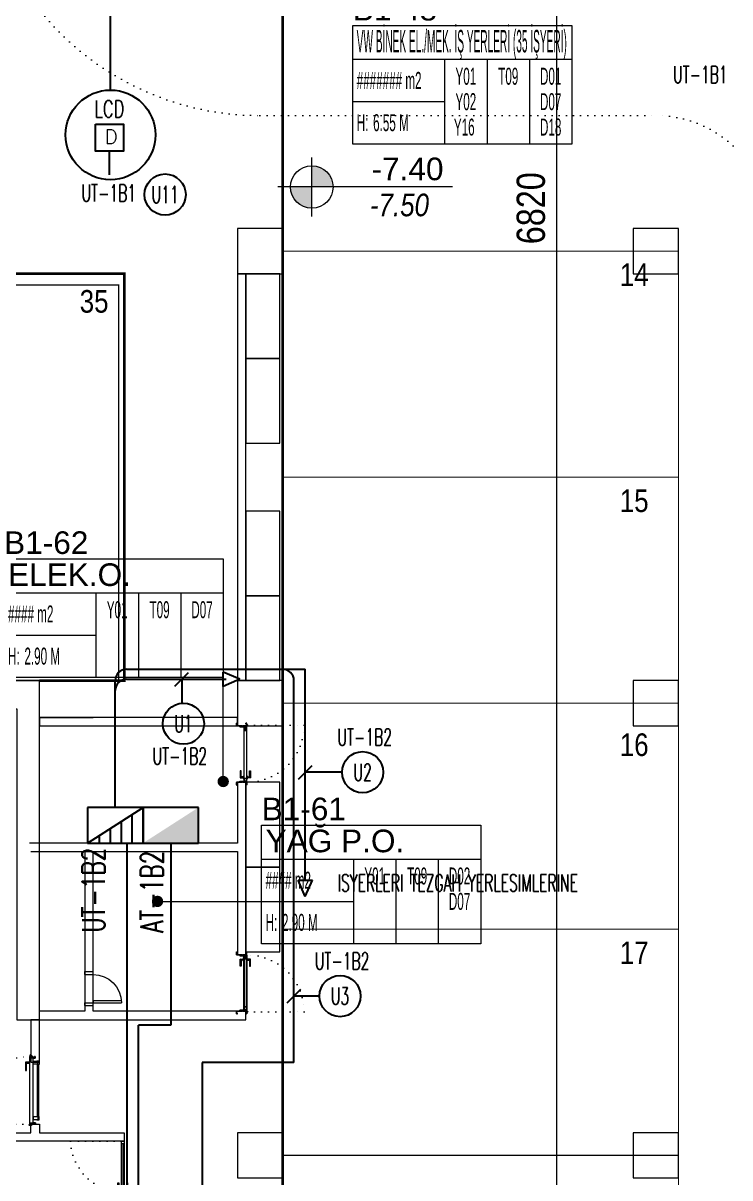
# Model space of a CAD drawing. Header units: metres. Extents: x -13194 to 152406, y -14653 to 29421.
# Drawn here: x 57181 to 58431, y 2400 to 4444 of the extents above; entities that cross this region are included whole.
import ezdxf
from ezdxf.enums import TextEntityAlignment as Align

# ---------------------------------------------------------------- set-up
doc = ezdxf.new("R2010")
doc.units = ezdxf.units.M
doc.header["$LTSCALE"] = 100
doc.header["$MEASUREMENT"] = 0
doc.linetypes.add('DOT2', pattern=[0.125, 0, -0.125])
doc.linetypes.add('HIDDEN', pattern=[0.375, 0.25, -0.125])
doc.layers.get('0').update_dxf_attribs({"color": 9, "lineweight": 9})
for name, color, linetype, lineweight in [('00', 9, 'Continuous', 9), ('01', 9, 'Continuous', 9), ('05', 9, 'Continuous', 9), ('05S', 9, 'Continuous', 9), ('06B', 9, 'Continuous', 9), ('06D', 9, 'Continuous', 9), ('10', 9, 'Continuous', 9), ('14', 9, 'Continuous', 9), ('15', 9, 'Continuous', 9), ('20', 9, 'DOT2', 9), ('21', 9, 'Continuous', 9), ('21_mahal200', 9, 'Continuous', 9), ('25', 9, 'Continuous', 9), ('E-AYDINLATMA VE PRİZ PANOSU', 7, 'Continuous', 30), ('E-DATA LCD EKRAN', 7, 'Continuous', 30), ('E-DATA PRİZİ (RJ45)', 7, 'Continuous', 30), ('E-KABLO', 7, 'Continuous', 30), ('E-LINYE', 7, 'Continuous', 30), ('E-UPS PANOSU', 7, 'Continuous', 30), ('E-YAZI', 7, 'Continuous', 30)]:
    doc.layers.add(name, color=color, linetype=linetype, lineweight=lineweight)
doc.styles.add('Arial', font='arial.ttf', dxfattribs={"height": 2.5})
doc.styles.add('E-YAZI', font='txttw.shx')
doc.styles.add('MuuM_TEXT-ITALIC', font='ARIALNI.TTF')
doc.styles.add('MuuM_TEXT-STANDART', font='ARIALN.TTF')
doc.dimstyles.new('MuuM_DIM200', dxfattribs={"dimscale": 20, "dimtxt": 2, "dimasz": 1, "dimexe": 1, "dimexo": 1, "dimgap": 1, "dimtad": 1, "dimdec": 1, "dimrnd": 0.5, "dimdsep": 46, "dimtxsty": 'MuuM_TEXT-STANDART', "dimblk": 'ARCHTICK', "dimcen": 0, "dimdle": 0.15, "dimclrd": 256, "dimclre": 256, "dimclrt": 256, "dimadec": 0, "dimazin": 0, "dimtfac": 5, "dimtdec": 1, "dimtix": 1, "dimtmove": 2, "dimatfit": 3, "dimldrblk": 'DOT', "dimfxl": 3, "dimfxlon": 1, "dimtolj": 1, "dimlwd": -1, "dimlwe": -1, "dimarcsym": 0})

# ---------------------------------------------------------------- blocks, each defined once
blk = doc.blocks.new('100_AYDINLATMA VE PRİZ PANOSU')
at = {"layer": 'E-AYDINLATMA VE PRİZ PANOSU', "color": 4}
for p, q in [((-3.07, 3.95), (3.07, 3.95)), ((-3.07, 0), (-3.07, 3.95)), ((3.07, 3.95), (3.07, 0)), ((3.07, 0), (-3.07, 0))]:
    blk.add_line(p, q, dxfattribs=at)
blk.add_solid([(3.07, 0), (-3.07, 0), (-3.07, 3.95)], dxfattribs=at)
blk = doc.blocks.new('100_UPS PANOSU')
at = {"layer": 'E-UPS PANOSU', "color": 4}
for p, q in [((-3.07, 3.95), (3.07, 3.95)), ((-3.07, 0), (-3.07, 3.95)), ((3.07, 0), (-3.07, 3.95)), ((3.07, 3.95), (3.07, 0)), ((-1.87, 0), (-1.87, 3.18)), ((-0.67, 0), (-0.67, 2.41)), ((0.53, 0), (0.53, 1.63)), ((3.07, 0), (-3.07, 0)), ((1.73, 0), (1.73, 0.86))]:
    blk.add_line(p, q, dxfattribs=at)
blk = doc.blocks.new('E-DATA LCD EKRAN')
at = {"layer": 'E-DATA PRİZİ (RJ45)', "color": 1}
blk.add_line((0, 0), (0, 42), dxfattribs=at)
blk.add_lwpolyline([(-24.6, 89.6), (24.6, 89.6), (24.6, 42), (-24.6, 42)], close=True, dxfattribs=at)
blk.add_circle((1.6, 70.7), 79.4, dxfattribs=at)
at = {"layer": 'E-DATA PRİZİ (RJ45)', "color": 1, "style": 'E-YAZI'}
blk.add_text('D', height=25.6, dxfattribs=at).set_placement((-8.8, 54.6))
at = {"layer": 'E-YAZI', "color": 1, "style": 'E-YAZI', "width": 0.7}
blk.add_text('LCD', height=30, dxfattribs=at).set_placement((-27, 101.6))
blk = doc.blocks.new('p-kolon_80x80')
blk.add_lwpolyline([(-40, -40), (40, -40), (40, 40), (-40, 40)], close=True)
blk = doc.blocks.new('1.bod.mimari.elk')
at = {"layer": '01'}
blk.add_lwpolyline([(860, -5350), (860, -5350), (860, -5950), (900, -5950), (900, -5950), (900, -5950), (900, -5400), (1170, -5400), (1170, -5950), (1170, -5950), (1170, -5950), (1210, -5950), (1210, -5350), (860, -5350), (860, -5350), (860, -5350), (860, -5400)], close=True, dxfattribs=at)
for p in [(1600, -4590), (2300, -4590), (1600, -5390), (2300, -5390), (1600, -6190), (2300, -6190)]:
    blk.add_blockref('p-kolon_80x80', p, dxfattribs=at)
blk = doc.blocks.new('p-işyeri')
at = {"color": 0, "const_width": 2}
blk.add_lwpolyline([(200, 0), (200, 700), (-200, 700), (-200, 0)], close=True, dxfattribs=at)
blk = doc.blocks.new('*U19')
at = {"ltscale": 15}
for p, q in [((-25, 1), (-26, 0)), ((-25, -1), (-26, 0)), ((-23, 1), (-25, 1)), ((-23, 1), (-23, -2)), ((-21, -3), (-18, 3)), ((-21, -3), (-18, 3)), ((-20, -3), (-17, 3)), ((-20, -3), (-16, 3)), ((-18, -3), (-15, 3)), ((-18, -3), (-15, 3)), ((-18, 1), (-18, 2)), ((-17, -3), (-14, 3)), ((-17, -3), (-13, 3)), ((-17, 1), (-17, 2)), ((-15, -3), (-12, 3)), ((-15, -3), (-12, 3)), ((-15, 1), (-15, 2)), ((-14, -3), (-11, 3)), ((-14, -3), (-10, 3)), ((-14, 1), (-14, 2)), ((-12, -3), (-9, 3)), ((-12, -3), (-9, 3)), ((-12, 1), (-12, 2)), ((-11, -3), (-8, 3)), ((-11, -3), (-7, 3)), ((-11, 1), (-11, 2)), ((-9, -3), (-6, 3)), ((-9, -3), (-6, 3)), ((-9, 1), (-9, 2)), ((-8, -3), (-4, 3)), ((-8, -3), (-5, 3)), ((-8, 1), (-8, 2)), ((-6, -3), (-3, 3)), ((-6, -3), (-3, 3)), ((-6, 1), (-6, 2)), ((-5, -3), (-1, 3)), ((-5, -3), (-2, 3)), ((-5, 1), (-5, 2)), ((-3, 1), (-3, 2)), ((0, 4), (-2, 1)), ((-2, 1), (-2, 2)), ((0, 0), (-1, 0)), ((-25, -1), (-23, -2)), ((-9, -2), (-23, -2)), ((-21, -3), (-21, -2)), ((-20, -3), (-19, -2)), ((-20, -2), (-19, -2)), ((-19, -2), (-18, -2)), ((-18, -3), (-18, -2)), ((-17, -3), (-16, -2)), ((-17, -2), (-16, -2)), ((-16, -2), (-15, -2)), ((-15, -3), (-15, -2)), ((-14, -3), (-13, -2)), ((-14, -2), (-13, -2)), ((-13, -2), (-12, -2)), ((-12, -3), (-12, -2)), ((-11, -3), (-10, -2)), ((-11, -2), (-10, -2)), ((-10, -2), (-9, -2)), ((-9, -3), (-9, -2)), ((-8, -2), (-7, -2)), ((-8, -3), (-7, -2)), ((-7, -2), (-6, -2)), ((-6, -3), (-6, -2)), ((-5, -2), (-4, -2)), ((-5, -3), (-4, -2)), ((-4, -2), (-2, -2)), ((0, -4), (-2, -2)), ((0, 0), (-1, 0))]:
    blk.add_line(p, q, dxfattribs=at)
for p, q in [((-7, 1), (-23, 1)), ((-17, 1), (-19, 1)), ((-16, 1), (-17, 1)), ((-14, 1), (-16, 1)), ((-13, 1), (-14, 1)), ((-11, 1), (-13, 1)), ((-10, 1), (-11, 1)), ((-8, 1), (-10, 1)), ((-7, 1), (-8, 1)), ((-5, 1), (-7, 1)), ((-4, 1), (-5, 1)), ((-2, 1), (-4, 1)), ((-2, 1), (-2, 1)), ((0, 0), (0, 4)), ((-2, -2), (-2, -2)), ((0, 0), (0, -4))]:
    blk.add_line(p, q)
for centre, radius, start, end in [((-26, 4), 3.92, 274.361, 322.1025), ((-26, -4), 3.92, 37.8975, 85.639), ((-18, 3), 0.0971, 330.3204, 150.3204), ((-17, 3), 0.0971, 330.3204, 150.3204), ((-15, 3), 0.0971, 330.3204, 150.3204), ((-14, 3), 0.0971, 330.3204, 150.3204), ((-12, 3), 0.0971, 330.3204, 150.3204), ((-11, 3), 0.0971, 330.3204, 150.3204), ((-9, 3), 0.0971, 330.3204, 150.3204), ((-8, 3), 0.0971, 330.3204, 150.3204), ((-6, 3), 0.0971, 330.3204, 150.3204), ((-5, 3), 0.0971, 330.3204, 150.3204), ((-3, 3), 0.0971, 330.3204, 150.3204), ((-2, 3), 0.0971, 330.3204, 150.3204), ((-1, 0), 0.486, 90, 270), ((0, 4), 0.25, 0, 150.0864), ((-21, -3), 0.0971, 150.3204, 330.3204), ((-20, -3), 0.0971, 150.3204, 330.3204), ((-18, -3), 0.0971, 150.3204, 330.3204), ((-17, -3), 0.0971, 150.3204, 330.3204), ((-15, -3), 0.0971, 150.3204, 330.3204), ((-14, -3), 0.0971, 150.3204, 330.3204), ((-12, -3), 0.0971, 150.3204, 330.3204), ((-11, -3), 0.0971, 150.3204, 330.3204), ((-9, -3), 0.0971, 150.3204, 330.3204), ((-8, -3), 0.0971, 150.3204, 330.3204), ((-6, -3), 0.0971, 150.3204, 330.3204), ((-5, -3), 0.0971, 150.3204, 330.3204), ((0, -4), 0.25, 209.9136, 0)]:
    blk.add_arc(centre, radius, start, end, dxfattribs=at)
blk = doc.blocks.new('conta')
at = {"ltscale": 10}
for p, q in [((-2649.9, 5345.5), (-2649.8, 5345.6)), ((-2649.9, 5344.5), (-2649.8, 5344.3)), ((-2649.8, 5344.3), (-2649.7, 5344.3)), ((-2649.7, 5345.4), (-2649.3, 5345.4)), ((-2649.2, 5345.4), (-2649.1, 5345.5)), ((-2649, 5344), (-2648.8, 5343.8)), ((-2648.9, 5344.1), (-2648.7, 5343.9)), ((-2648.8, 5345.1), (-2648.6, 5345.3)), ((-2648.8, 5344.9), (-2648.6, 5345.2)), ((-2648.7, 5343.8), (-2648.7, 5343.8)), ((-2648.6, 5345.3), (-2648.6, 5345.3))]:
    blk.add_line(p, q, dxfattribs=at)
for centre, radius, start, end in [((-2649.8, 5345.5), 0.05, 140.6345, 188.9372), ((-2653, 5345), 3.19, 350.4674, 8.9372), ((-2649.9, 5344.5), 0.02, 170.4674, 213.7451), ((-2649.7, 5345.6), 0.0696, 22.2428, 159.258), ((-2650.9, 5345), 1.24, 340.3382, 16.7772), ((-2649.7, 5344.6), 0.03, 160.3382, 273.2666), ((-2649.7, 5345.4), 0.03, 90, 196.7772), ((-2649.6, 5341.5), 3.01, 80.4362, 93.2666), ((-2649.3, 5345.5), 0.05, 270, 303.0062), ((-2649.2, 5344.1), 0.231, 353.9571, 81.9004), ((-2649.1, 5345.5), 0.03, 4.7972, 123.0062), ((-2649.1, 5344.5), 0.03, 260.4362, 338.7066), ((-2651.2, 5344.8), 2.33, 7.5897, 18.7951), ((-2649, 5345.6), 0.05, 18.7951, 42.1429), ((-2650.2, 5345), 1.27, 338.7066, 23.0418), ((-2648.9, 5344.1), 0.1, 173.9571, 217.2653), ((-2648.8, 5345.1), 0.05, 187.5897, 322.7347), ((-2658.2, 5345.2), 9.36, 353.6857, 357.8537), ((-2648.8, 5344.2), 0.1, 173.6857, 217.2653), ((-2648.8, 5344.8), 0.05, 142.7347, 180.2669), ((-2648.7, 5343.8), 0.05, 217.2653, 307.2653), ((-2648.7, 5343.8), 0.05, 307.2653, 37.2653), ((-2648.6, 5345.3), 0.05, 52.7347, 142.7347), ((-2648.6, 5345.3), 0.05, 322.7347, 52.7347)]:
    blk.add_arc(centre, radius, start, end, dxfattribs=at)
for points, knots in [([(-2649, 5345.6), (-2649, 5345.6), (-2649.1, 5345.7), (-2649.2, 5345.4), (-2649.3, 5345.7), (-2649.4, 5345.5), (-2649.5, 5345.7), (-2649.6, 5345.5), (-2649.7, 5345.6), (-2649.7, 5345.6)], [0.0086373, 0.0086373, 0.0086373, 0.0086373, 0.1097304, 0.3133405, 0.4430081, 0.5658764, 0.7165186, 0.8527974, 0.9648495, 0.9648495, 0.9648495, 0.9648495]), ([(-2649.7, 5344.3), (-2649.7, 5344.3), (-2649.7, 5344.5), (-2649.6, 5344.3), (-2649.3, 5344.4), (-2649.2, 5344.4), (-2649.2, 5344.4)], [0, 0, 0, 0, 0.1008757, 0.3841126, 0.5436166, 0.6906785, 0.6906785, 0.6906785, 0.6906785])]:
    blk.add_open_spline(points, degree=3, knots=knots, dxfattribs=at)
blk = doc.blocks.new('p-yn_sackasa')
at = {"layer": '10', "linetype": 'Continuous'}
for p, q in [((-2.2, 0), (-2.2, -0.2)), ((0, 6.9), (0, 6.2)), ((0, 6.2), (0, 6.9)), ((0.1, 6.9), (0.1, 6.2)), ((0.2, 6.9), (0.2, 6.2)), ((2.7, 7.2), (0.3, 7.2)), ((2.7, 7.2), (0.3, 7.2)), ((2.7, 7), (0.3, 7)), ((0.3, 7), (2.7, 7)), ((0.3, 6.1), (0.8, 6.1)), ((0.7, 6), (0.3, 6)), ((0.3, 5.9), (0.7, 5.9)), ((0.8, 5.9), (0.3, 5.9)), ((0.7, 5.9), (0.7, 6)), ((0.7, -0.7), (0.7, 2.3)), ((0.7, -0.7), (0.7, 2.3)), ((0.8, 5.9), (0.8, 6.1)), ((0.8, -0.7), (0.8, 2.3)), ((0.8, -0.7), (0.8, 2.3)), ((0.9, 2.3), (1, 2.3)), ((0.9, 2.3), (0.9, 2.3)), ((1, 2.5), (1, 2.4)), ((1, 2.5), (1, 2.5)), ((1.1, 2.5), (1.1, 3.7)), ((1.1, 2.5), (1.1, 3.7)), ((1.3, 3.7), (1.3, 2.5)), ((1.3, 2.5), (1.3, 3.7)), ((2.5, 4), (1.4, 4)), ((1.4, 4), (2.5, 4)), ((1.4, 3.8), (2.5, 3.8)), ((2.5, 3.8), (1.4, 3.8)), ((2.5, 3.4), (2.6, 3.7)), ((2.6, 3.7), (2.5, 3.4)), ((2.7, 3.6), (2.6, 3.3)), ((2.7, 3.6), (2.6, 3.3)), ((2.8, 3.3), (2.8, 6.9)), ((2.8, 3.3), (2.8, 6.9)), ((2.9, 3.3), (2.9, 6.9)), ((2.9, 3.3), (2.9, 6.9)), ((-2.9, -1.7), (-2.9, -0.3)), ((-2.9, -0.3), (-2.9, -1.7)), ((-2.8, -0.3), (-2.8, -1.7)), ((-2.8, -0.3), (-2.8, -1.7)), ((-2.2, 0), (-2.7, 0)), ((-2.2, 0), (-2.7, 0)), ((-2.2, -0.1), (-2.7, -0.1)), ((-2.2, -0.2), (-2.7, -0.2)), ((1, -1.8), (-2.7, -1.8)), ((1, -1.9), (-2.7, -1.9)), ((-2.7, -2), (1, -2)), ((1, -2), (-2.7, -2)), ((-2.2, -0.1), (-2.2, 0)), ((0.9, -0.8), (1, -0.8)), ((0.9, -0.8), (0.9, -0.8)), ((1, -0.9), (1, -0.9)), ((1, -0.9), (1, -0.9)), ((1.1, -1), (1.1, -1.7)), ((1.1, -1), (1.1, -1.7)), ((1.3, -1), (1.3, -1.7)), ((1.3, -1), (1.3, -1.7))]:
    blk.add_line(p, q, dxfattribs=at)
for points in [[(0.1, 2.1), (0.7, 2.1), (0.7, -0.5), (0.1, -0.5)], [(0.1, 2.1), (0.4, 2.1), (0.4, -0.5), (0.1, -0.5)]]:
    blk.add_lwpolyline(points, close=True, dxfattribs=at)
for centre, radius, start, end in [((0.3, 6.9), 0.249, 90, 180), ((0.3, 6.9), 0.261, 90, 180), ((0.3, 6.2), 0.249, 181.345, 271.3502), ((0.3, 6.2), 0.261, 180, 270), ((0.3, 6.9), 0.122, 90, 180), ((0.3, 6.2), 0.122, 180, 270), ((0.3, 6.9), 0.11, 90, 180), ((0.3, 6.2), 0.11, 180, 270), ((0.9, 2.3), 0.206, 63.2169, 180), ((0.9, 2.3), 0.219, 63.2153, 180), ((0.9, 2.3), 0.0801, 63.215, 180), ((0.9, 2.3), 0.0674, 63.2144, 180), ((1, 2.5), 0.219, 243.2148, 0), ((1, 2.5), 0.0801, 243.2203, 0), ((1, 2.5), 0.206, 243.2197, 0), ((1, 2.5), 0.0674, 243.2129, 0), ((1.4, 3.7), 0.24, 90, 180), ((1.4, 3.7), 0.253, 90, 180), ((1.4, 3.7), 0.114, 90, 180), ((1.4, 3.7), 0.101, 90, 180), ((2.5, 3.7), 0.249, 342.8613, 90), ((2.5, 3.7), 0.261, 342.8602, 90), ((2.5, 3.7), 0.122, 342.8607, 90), ((2.5, 3.7), 0.11, 342.8621, 90), ((2.7, 3.3), 0.232, 162.8601, 0), ((2.7, 3.3), 0.219, 162.8613, 0), ((2.7, 3.3), 0.0927, 162.8605, 0), ((2.7, 3.3), 0.0801, 162.8624, 0), ((2.7, 6.9), 0.249, 0, 90), ((2.7, 6.9), 0.261, 0, 90), ((2.7, 6.9), 0.122, 0, 90), ((2.7, 6.9), 0.11, 0, 90), ((-2.7, -0.3), 0.24, 90, 180), ((-2.7, -0.3), 0.253, 90, 180), ((-2.7, -1.7), 0.24, 180, 270), ((-2.7, -1.7), 0.253, 180, 270), ((-2.7, -0.3), 0.114, 90, 180), ((-2.7, -0.3), 0.101, 90, 180), ((-2.7, -1.7), 0.114, 180, 270), ((-2.7, -1.7), 0.101, 180, 270), ((0.9, -0.7), 0.206, 180, 296.7851), ((0.9, -0.7), 0.219, 180, 296.785), ((0.9, -0.7), 0.0674, 180, 180.5245), ((0.9, -0.7), 0.0801, 180, 296.785), ((0.9, -0.7), 0.0674, 180, 296.7871), ((1, -1), 0.219, 0, 116.7854), ((1, -1), 0.206, 0, 116.7836), ((1, -1), 0.0801, 0, 116.7811), ((1, -1), 0.0674, 0, 116.7871), ((1, -1.7), 0.114, 270, 0), ((1, -1.7), 0.24, 270, 0), ((1, -1.7), 0.101, 270, 0), ((1, -1.7), 0.253, 270, 0)]:
    blk.add_arc(centre, radius, start, end, dxfattribs=at)
at = {"layer": '10', "xscale": 0.0842696629213483, "yscale": 0.0842696629213483, "zscale": 0.0842696629213483}
blk.add_blockref('*U19', (1, 1.3), dxfattribs=at)
at = {"layer": '14', "xscale": -0.7887640449438696, "yscale": 0.7887640449438696, "zscale": 0.7887640449438204, "rotation": 90}
blk.add_blockref('conta', (4217.8, -2086.4), dxfattribs=at)
blk = doc.blocks.new('*U404')
at = {"layer": '06D'}
for points in [[(8.5, 9.6), (7.9, 9.6), (7.9, 13.6, -0.414214), (8.2, 13.9), (13.7, 13.9, -0.414214), (14.1, 13.6), (14.1, 9.6), (13.5, 9.6)], [(111.5, 9.6), (112.1, 9.6), (112.1, 13.6, 0.414214), (111.7, 13.9), (106.2, 13.9, 0.414214), (105.9, 13.6), (105.9, 9.6), (106.5, 9.6)]]:
    blk.add_lwpolyline(points, format="xyb", dxfattribs=at)
for points in [[(8.5, 12.1), (13.5, 12.1), (13.5, 3.4), (8.5, 3.4)], [(14.1, 13.3), (105.9, 13.3), (105.9, 10.2), (14.1, 10.2)], [(111.5, 10.9), (106.5, 10.9), (106.5, 3.4), (111.5, 3.4)]]:
    blk.add_lwpolyline(points, close=True, dxfattribs=at)
for points in [[(110.1, -3.8), (110.1, -10.1), (95.1, -10.1), (95.1, -8.2), (107.9, -8.2), (107.9, -8.2), (107.9, -3.8), (110.1, -3.8)], [(111.2, -2.6), (111.2, -3.8), (106.8, -3.8), (106.8, -2.6), (111.2, -2.6)]]:
    blk.add_lwpolyline(points, dxfattribs=at)
at = {"layer": '10', "ltscale": 10}
for p, q in [((2, 1.5), (1, 1.5)), ((2, 1.3), (1, 1.3)), ((1, 0.9), (2, 0.3)), ((2, 0.3), (2, 1.8)), ((2, 1.8), (2.3, 1.8)), ((2, -0.2), (2, 0.3)), ((2.3, -2.2), (2.3, 3.3)), ((2.3, 1.8), (2.3, 0.3)), ((2.3, 0.3), (2.3, -0.2)), ((2.4, 3.4), (117.6, 3.4)), ((2.4, -2.3), (2.4, 3.2)), ((2.5, 3.3), (117.5, 3.3)), ((117.5, -2.3), (117.5, 3.2)), ((117.7, -2.2), (117.7, 3.3)), ((117.7, 1.8), (118, 1.8)), ((117.7, 1.3), (117.7, 1.8)), ((117.7, 1.8), (118, 1.8)), ((117.7, 1.3), (117.7, 1.8)), ((117.7, -0.2), (117.7, 1.3)), ((117.7, -0.2), (117.7, 1.3)), ((118, 1.8), (118, 1.3)), ((118, 1.8), (118, 1.3)), ((118, 1.3), (118, -0.2)), ((119, 0.7), (118, 1.3)), ((118, 1.3), (118, -0.2)), ((119, 0.7), (118, 1.3)), ((118, 0.3), (119, 0.3)), ((118, 0.3), (119, 0.3)), ((118, 0.1), (119, 0.1)), ((118, 0.1), (119, 0.1)), ((-1.6, -2.7), (-1.7, -2.6)), ((-1.6, -2.7), (-1.7, -2.6)), ((-1.2, -2.2), (-1.2, -2.3)), ((-1.2, -2.2), (-1.1, -2.2)), ((-1.2, -2.2), (-1.2, -2.3)), ((-1.2, -2.2), (-1.1, -2.2)), ((-1.1, -2), (-1.1, -2.4)), ((-1.1, -2), (-1.1, -2.4)), ((-0.8, -2), (-0.8, -2.4)), ((-0.8, -2), (-0.8, -2.4)), ((0.3, -2.5), (0.3, -2.3)), ((0.4, -2.2), (2.2, -2.2)), ((0.4, -2.4), (0.4, -2.4)), ((0.4, -2.6), (119.6, -2.6)), ((0.5, -2.4), (119.5, -2.4)), ((0.5, -2.4), (2.3, -2.4)), ((2.3, -0.2), (2, -0.2)), ((119.5, -2.4), (117.6, -2.4)), ((118, -0.2), (117.7, -0.2)), ((118, -0.2), (117.7, -0.2)), ((119.6, -2.2), (117.7, -2.2)), ((119.5, -2.4), (119.5, -2.4)), ((119.7, -2.5), (119.7, -2.3))]:
    blk.add_line(p, q, dxfattribs=at)
blk.add_circle((-0.9, -3.3), 0.843, dxfattribs=at)
blk.add_circle((-0.9, -3.3), 0.843, dxfattribs=at)
for centre, radius, start, end in [((2.4, 3.3), 0.1, 90, 180), ((2.5, 3.2), 0.05, 90, 180), ((117.6, 3.3), 0.141, 14.9271, 75.0729), ((-0.9, -3.3), 1.01, 105.7139, 140.5908), ((-0.9, -3.3), 1.01, 105.7139, 140.5908), ((-0.4, -2.3), 0.428, 142.379, 203.648), ((-0.4, -2.3), 0.428, 142.379, 203.648), ((-0.4, -2.3), 0.302, 119.9685, 254.4476), ((-0.4, -2.3), 0.302, 119.9685, 254.4476), ((0.4, -2.3), 0.1, 90, 180), ((0.4, -2.5), 0.1, 180, 270), ((0.5, -2.4), 0.005, 180, 270), ((0.5, -2.4), 0.005, 90, 180), ((2.2, -2.2), 0.05, 270, 0), ((2.3, -2.3), 0.1, 270, 0), ((117.6, -2.3), 0.1, 180, 270), ((117.7, -2.2), 0.05, 180, 270), ((119.5, -2.4), 0.005, 270, 360), ((119.5, -2.4), 0.005, 0, 90), ((119.6, -2.3), 0.1, 0, 90), ((119.6, -2.5), 0.1, 270, 0)]:
    blk.add_arc(centre, radius, start, end, dxfattribs=at)
at = {"layer": '20'}
blk.add_lwpolyline([(0.3, -2.4), (0.3, -121.8, 0.414214), (119.7, -2.4, -1)], format="xyb", dxfattribs=at)
blk.add_blockref('p-yn_sackasa', (0, 0))
at = {"xscale": -1}
blk.add_blockref('p-yn_sackasa', (120, 0), dxfattribs=at)
blk = doc.blocks.new('0_elevationtarget-p-bk')
h = blk.add_hatch(color=250)
h.paths.add_polyline_path([(1.88, 0, 0.414214), (0, 1.88), (0, 0)])
h.paths.add_polyline_path([(0, 0), (-1.88, 0, 0.414214), (0, -1.88)])
blk.add_line((0, -2.62), (0, 2.62))
blk.add_lwpolyline([(12.45, 0), (-3, 0)])
blk.add_circle((0, 0), 1.88)
at = {"style": 'Arial'}
blk.add_attdef('BITMISKOT', text='', height=2, dxfattribs=at).set_placement((4.5, 0), align=Align.BOTTOM_LEFT)
at = {"style": 'MuuM_TEXT-ITALIC'}
blk.add_attdef('FINISHINGFLOORLEVEL', text='', height=2, dxfattribs=at).set_placement((4.5, -0.59), align=Align.TOP_LEFT)
blk = doc.blocks.new('gr-p-barel kilitli kapı kolu')
at = {"layer": '05S'}
h = blk.add_hatch(color=256, dxfattribs=at)
h.paths.add_polyline_path([(1.3, 0.8), (-1.3, 0.8), (-1.3, 0.7), (1.3, 0.7)])
h.paths.add_polyline_path([(2.75, 0.7), (-2.75, 0.7), (-2.75, 0), (2.75, 0)])
h.paths.add_polyline_path([(-11.7, 4.9), (-11.7, 6.7), (0.9, 6.7), (0.9, 0.8), (-0.9, 0.8), (-0.9, 4.9)])
at = {"flags": 128}
for points in [[(-0.9, 0.8), (-0.9, 4.9), (-11.7, 4.9), (-11.7, 6.7), (0.9, 6.7), (0.9, 0.8)], [(-0.8, 5), (0.8, 6.6)]]:
    blk.add_lwpolyline(points, dxfattribs=at)
blk.add_lwpolyline([(-2.75, 0), (-2.75, 0.7), (2.75, 0.7), (2.75, 0)])
blk.add_lwpolyline([(-1.3, 0.7), (1.3, 0.7), (1.3, 0.8), (-1.3, 0.8)], close=True)
blk = doc.blocks.new('prf-scr2')
at = {"linetype": 'DOT2', "ltscale": 10}
blk.add_line((0, 0.2), (0, -1.1), dxfattribs=at)
for p, q in [((-0.1, -0.2), (0.1, -0.3)), ((0.1, -0.2), (-0.1, -0.2)), ((0.1, -0.3), (-0.1, -0.3)), ((-0.1, -0.3), (0.1, -0.4)), ((0.1, -0.4), (-0.1, -0.4)), ((0.1, -0.5), (-0.1, -0.4)), ((-0.1, -0.4), (0.1, -0.4)), ((0.1, -0.6), (-0.1, -0.5)), ((-0.1, -0.5), (0.1, -0.5)), ((-0.1, -0.6), (0.1, -0.7)), ((0.1, -0.6), (-0.1, -0.6)), ((-0.1, -0.6), (0.1, -0.6)), ((-0.1, -0.7), (0.1, -0.8)), ((0.1, -0.7), (-0.1, -0.7)), ((-0.1, -0.8), (0.1, -0.8)), ((0.1, -0.8), (-0.1, -0.8)), ((0.1, -0.2), (0, -0.1)), ((0, -0.2), (0.1, -0.2))]:
    blk.add_line(p, q)
blk.add_lwpolyline([(0.2, 0), (-0.2, 0), (-0.2, 0), (-0.1, -0.1), (0.1, -0.1), (0.2, 0), (0.2, 0)], close=True)
for points in [[(0.2, 0), (-0.2, 0)], [(-0.1, -0.1), (-0.1, -0.2), (-0.1, -0.2), (-0.1, -0.2), (-0.1, -0.2), (-0.1, -0.3), (-0.1, -0.3), (-0.1, -0.3), (-0.1, -0.3), (-0.1, -0.4), (-0.1, -0.4), (-0.1, -0.4), (-0.1, -0.4), (-0.1, -0.4), (-0.1, -0.5), (-0.1, -0.5), (-0.1, -0.5), (-0.1, -0.5), (-0.1, -0.5), (-0.1, -0.5), (-0.1, -0.6), (-0.1, -0.6), (-0.1, -0.6), (-0.1, -0.6), (-0.1, -0.6), (-0.1, -0.7), (-0.1, -0.7), (-0.1, -0.7), (-0.1, -0.7), (-0.1, -0.7), (-0.1, -0.8), (-0.1, -0.8), (-0.1, -0.8), (-0.1, -0.8), (0, -0.9), (0, -0.9), (0, -0.9), (0.1, -0.8), (0.1, -0.8), (0.1, -0.7), (0.1, -0.7), (0.1, -0.7), (0.1, -0.7), (0.1, -0.7), (0.1, -0.7), (0.1, -0.6), (0.1, -0.6), (0.1, -0.6), (0.1, -0.6), (0.1, -0.6), (0.1, -0.5), (0.1, -0.5), (0.1, -0.5), (0.1, -0.5), (0.1, -0.4), (0.1, -0.4), (0.1, -0.4), (0.1, -0.4), (0.1, -0.4), (0.1, -0.3), (0.1, -0.3), (0.1, -0.3), (0.1, -0.3), (0.1, -0.3), (0.1, -0.3), (0.1, -0.2), (0.1, -0.2), (0.1, -0.2), (0.1, -0.2), (0.1, -0.2), (0.1, -0.1)]]:
    blk.add_lwpolyline(points)
blk = doc.blocks.new('K-SAC-01')
at = {"layer": '10'}
for points in [[(-4.6, 16.2, -0.414214), (-4.5, 16.3), (-0.1, 16.3, -0.414214), (0, 16.2), (0, 5.9), (0.2, 5.9), (0.2, 16.2, 0.414214), (-0.1, 16.5), (-4.5, 16.5, 0.414214), (-4.8, 16.2), (-4.8, 15.3, 0.414214), (-4.5, 15), (-3.4, 15), (-3.4, 15.2), (-4.5, 15.2, -0.414214), (-4.6, 15.3)], [(0.2, 10.3, -0.414214), (0.5, 10.6), (1.5, 10.6, -0.414214), (1.8, 10.3), (1.8, 3.9, -0.414214), (1.5, 3.6, -0.414214), (1.2, 3.9), (1.2, 4.8), (0.2, 4.8), (0.2, -1.2, -0.414214), (-0.1, -1.5), (-4.5, -1.5, -0.414214), (-4.8, -1.2), (-4.8, -0.3, -0.414214), (-4.5, 0), (-3.4, 0), (-3.4, -0.2), (-4.5, -0.2, 0.414214), (-4.6, -0.3), (-4.6, -1.2, 0.414214), (-4.5, -1.3), (-0.1, -1.3, 0.414214), (0, -1.2), (0, 5), (1.4, 5), (1.4, 3.9, 0.414214), (1.5, 3.8, 0.414214), (1.6, 3.9), (1.6, 10.3, 0.414214), (1.5, 10.4), (0.5, 10.4, 0.414214), (0.4, 10.3), (0.4, 9.4), (0.2, 9.4)], [(-0.4, -2), (1, -1.4), (1, 1.5), (1.2, 1.5), (1.2, -1.5), (-0.3, -2.2, -14.796002)], [(99.8, 10.3, 0.414214), (99.5, 10.6), (98.5, 10.6, 0.414214), (98.2, 10.3), (98.2, 3.9, 0.414214), (98.5, 3.6, 0.414214), (98.8, 3.9), (98.8, 4.8), (99.8, 4.8), (99.8, -1.2, 0.414214), (100.1, -1.5), (104.5, -1.5, 0.414214), (104.8, -1.2), (104.8, -0.3, 0.414214), (104.5, 0), (103.4, 0), (103.4, -0.2), (104.5, -0.2, -0.414214), (104.6, -0.3), (104.6, -1.2, -0.414214), (104.5, -1.3), (100.1, -1.3, -0.414214), (100, -1.2), (100, 5), (98.6, 5), (98.6, 3.9, -0.414214), (98.5, 3.8, -0.414214), (98.4, 3.9), (98.4, 10.3, -0.414214), (98.5, 10.4), (99.5, 10.4, -0.414214), (99.6, 10.3), (99.6, 9.4), (99.8, 9.4)], [(104.6, 16.2, 0.414214), (104.5, 16.3), (100.1, 16.3, 0.414214), (100, 16.2), (100, 5.9), (99.8, 5.9), (99.8, 16.2, -0.414214), (100.1, 16.5), (104.5, 16.5, -0.414214), (104.8, 16.2), (104.8, 15.3, -0.414214), (104.5, 15), (103.4, 15), (103.4, 15.2), (104.5, 15.2, 0.414214), (104.6, 15.3)]]:
    blk.add_lwpolyline(points, format="xyb", close=True, dxfattribs=at)
for points in [[(98.8, 0.1), (98.8, 2.1), (99.1, 2.1), (99.1, 3.2), (1.5, 3.2), (1.5, 2.1), (1.8, 2.1), (1.8, 0.1), (1.5, 0.1), (1.5, 1.9), (1.2, 1.9), (1.2, 3.5), (99.4, 3.5), (99.4, 1.9), (99.1, 1.9), (99.1, 0.1)], [(98.8, 2.1), (98.8, 0.1), (99.4, 0.1), (99.4, -1.5), (1.2, -1.5), (1.2, 0.1), (1.8, 0.1), (1.8, 2.1), (2.1, 2.1), (2.1, -0.1), (1.5, -0.1), (1.5, -1.2), (99.1, -1.2), (99.1, -0.1), (98.5, -0.1), (98.5, 2.1), (98.8, 2.1)]]:
    blk.add_lwpolyline(points, dxfattribs=at)
for points in [[(2.1, 3), (8.1, 3), (8.1, -1), (2.1, -1)], [(2.4, 2.7), (7.8, 2.7), (7.8, -0.7), (2.4, -0.7)], [(98.5, 3), (92.5, 3), (92.5, -1), (98.5, -1)], [(98.2, 2.7), (92.8, 2.7), (92.8, -0.7), (98.2, -0.7)]]:
    blk.add_lwpolyline(points, close=True, dxfattribs=at)
blk.add_circle((-0.9, -2.5), 0.55, dxfattribs=at)
at = {"layer": '20', "linetype": 'HIDDEN'}
for points in [[(-0.2, -1.3), (-0.2, 0), (-1.7, 0), (-1.7, -1.3)], [(-0.4, -2), (-0.4, -0.2), (-1.5, -0.2), (-1.5, -2)]]:
    blk.add_lwpolyline(points, dxfattribs=at)
at = {"layer": '20'}
blk.add_lwpolyline([(-0.9, -2.5), (-0.9, -102.9)], dxfattribs=at)
blk.add_arc((-0.9, -2.5), 100.4, 270, 1.5131, dxfattribs=at)
at = {"layer": '06B'}
blk.add_blockref('gr-p-barel kilitli kapı kolu', (91.4, 3.5), dxfattribs=at)
at = {"layer": '06B', "xscale": -1, "rotation": 180}
blk.add_blockref('gr-p-barel kilitli kapı kolu', (91.4, -1.5), dxfattribs=at)
at = {"layer": '10', "xscale": -1, "rotation": 90}
blk.add_blockref('prf-scr2', (1.5, 1), dxfattribs=at)
at = {"layer": '10', "rotation": 270}
blk.add_blockref('prf-scr2', (99.1, 1.2), dxfattribs=at)
blk = doc.blocks.new('_ArchTick')
at = {"color": 0, "linetype": 'ByBlock', "const_width": 0.15}
blk.add_lwpolyline([(-0.5, -0.5), (0.5, 0.5)], dxfattribs=at)
blk = doc.blocks.new('*D479')
at = {"layer": '25', "transparency": 16777216}
for p, q in [((92079.7, 5767), (92003.8, 5767)), ((92023.8, -1056), (92023.8, 5770)), ((92079.7, -1053), (92003.8, -1053))]:
    blk.add_line(p, q, dxfattribs=at)
at = {"layer": '25', "transparency": 16777216, "xscale": 20, "yscale": 20, "zscale": 20}
for p, rotation in [((92023.8, 5767), 90), ((92023.8, -1053), 270)]:
    blk.add_blockref('_ArchTick', p, dxfattribs=dict(at, rotation=rotation))
at = {"layer": '25', "transparency": 16777216, "insert": (91978.3, 2247.9), "char_height": 50, "attachment_point": 5, "rotation": 90, "style": 'MuuM_TEXT-STANDART'}
blk.add_mtext('\\A1;6820', dxfattribs=at)
blk = doc.blocks.new('_Dot')
at = {"color": 0, "linetype": 'ByBlock', "lineweight": -2}
blk.add_line((-0.5, 0), (-1, 0), dxfattribs=at)
at = {"color": 0, "linetype": 'ByBlock', "const_width": 0.5}
blk.add_lwpolyline([(-0.25, 0, 1), (0.25, 0, 1)], format="xyb", close=True, dxfattribs=at)
blk = doc.blocks.new('p-birim')
blk.add_lwpolyline([(0, 0), (1, 0), (1, 1), (0, 1)], close=True)
blk = doc.blocks.new('p-al-01_a')
at = {"layer": '06B'}
for points in [[(-5, -88.6), (-11.2, -88.6), (-11.2, -73.6), (-9.4, -73.6), (-9.4, -86.4), (-9.4, -86.4), (-5, -86.4), (-5, -88.6)], [(0, -88.6), (6.2, -88.6), (6.2, -73.6), (4.4, -73.6), (4.4, -86.4), (4.4, -86.4), (0, -86.4), (0, -88.6)]]:
    blk.add_lwpolyline(points, dxfattribs=at)
at = {"layer": '06D'}
for p, q in [((-5, -86.9), (-5, -5)), ((0, -5), (0, -86.9)), ((-5, -93.1), (-5, -175)), ((0, -175), (0, -93.1))]:
    blk.add_line(p, q, dxfattribs=at)
at = {"layer": '10'}
for points in [[(-5, 0), (0, 0), (0, -5), (-5, -5)], [(-5, -85), (0, -85), (0, -90), (-5, -90)], [(-5, -95), (0, -95), (0, -90), (-5, -90)], [(-5, -180), (0, -180), (0, -175), (-5, -175)]]:
    blk.add_lwpolyline(points, close=True, dxfattribs=at)
at = {"layer": '15'}
for points in [[(-2.5, -5), (-2.5, -85)], [(-2.5, -175), (-2.5, -95)]]:
    blk.add_lwpolyline(points, dxfattribs=at)
at = {"layer": '20'}
for points in [[(-5.3, 0), (-94.9, 0)], [(-5.3, -180), (-94.9, -180)], [(-5, -180), (-94.9, -180)]]:
    blk.add_lwpolyline(points, dxfattribs=at)
for centre, start, end in [((-1.5, 3.4), 182.0745, 267.6937), ((-1.5, -183.4), 92.3063, 177.9255)]:
    blk.add_arc(centre, 93.5, start, end, dxfattribs=at)
blk = doc.blocks.new('0_roomno2')
blk.add_lwpolyline([(19.38, -10.5), (0, -10.5), (0, 0), (19.38, 0)], close=True)
for points in [[(0, -3), (19.38, -3)], [(8.12, -3), (8.12, -10.5)], [(11.88, -3), (11.88, -10.5)], [(15.62, -3), (15.62, -10.5)], [(0, -6.75), (8.12, -6.75)]]:
    blk.add_lwpolyline(points)
at = {"style": 'MuuM_TEXT-STANDART', "width": 0.6}
blk.add_text('H:', height=1.5, dxfattribs=at).set_placement((0.35, -8.61), align=Align.MIDDLE_LEFT)
at = {"style": 'Arial'}
blk.add_attdef('ODANO', (0, 1.17), '', height=2, dxfattribs=at)
blk.add_attdef('MEKANADI', text='', height=2, dxfattribs=at).set_placement((0.35, -3), align=Align.BOTTOM_LEFT)
at = {"style": 'MuuM_TEXT-STANDART', "width": 0.6}
for tag, p in [('YER01', (10, -4.5)), ('TAVAN01', (13.75, -4.5)), ('DUVAR01', (17.5, -4.5)), ('YER02', (10, -6.75)), ('TAVAN02', (13.75, -6.75)), ('DUVAR02', (17.5, -6.75)), ('YER03', (10, -9)), ('TAVAN03', (13.75, -9)), ('DUVAR03', (17.5, -9))]:
    blk.add_attdef(tag, text='', height=1.5, dxfattribs=at).set_placement(p, align=Align.MIDDLE_CENTER)
for tag, p in [('M2', (0.35, -4.88)), ('TEMIZTAVANYUKSEKLIGI', (1.8, -8.61))]:
    blk.add_attdef(tag, text='', height=1.5, dxfattribs=at).set_placement(p, align=Align.MIDDLE_LEFT)
blk = doc.blocks.new('ttttttttttttt')
for points in [[(3983.5, -30733.6), (3983.5, -30748.6)], [(3988.5, -30733.6), (3983.5, -30733.6)], [(3988.5, -30733.6), (3988.5, -30748.6)], [(4043.5, -30733.6), (4038.5, -30733.6)], [(4038.5, -30733.6), (4038.5, -30748.6)], [(4043.5, -30733.6), (4043.5, -30748.6)], [(3988.5, -30748.6), (3983.5, -30748.6)], [(4034.5, -30748.6), (3988.5, -30748.6)], [(4034.5, -30748.6), (4034.5, -30798.6)], [(4034.5, -30748.6), (4038.5, -30748.6)], [(4043.5, -30748.6), (4038.5, -30748.6)], [(4038.5, -30748.6), (4038.5, -30798.6)]]:
    blk.add_lwpolyline(points)
blk.add_arc((4038.5, -30748.6), 50, 180, 270)
blk = doc.blocks.new('1.bod.mimari1.elk')
at = {"layer": '00'}
for p, q in [((1560, -5415), (1210, -5415)), ((1210, -5415), (1210, -5430)), ((1560, -5430), (1560, -5415)), ((1210, -5430), (1290, -5430)), ((1305, -5430), (1560, -5430)), ((1575, -5530), (1560, -5530)), ((1560, -5530), (1560, -5637.5)), ((1575, -5835), (1575, -5530)), ((1560, -5637.5), (1192.23, -5637.5)), ((1194.91, -5652.5), (1560, -5652.5)), ((1305, -5935), (1305, -5652.5)), ((1560, -5652.5), (1560, -5835)), ((1560, -5835), (1575, -5835)), ((1560, -5935), (1305, -5935)), ((1560, -5935), (1560, -5935))]:
    blk.add_line(p, q, dxfattribs=at)
for points in [[(1575, -5350), (1575, -4630), (1560, -4630), (1560, -5350)], [(1360, -6165), (940, -6165), (940, -6150), (1195, -6150), (1195, -6135), (1210, -6135), (1210, -6150), (1360, -6150)]]:
    blk.add_lwpolyline(points, close=True, dxfattribs=at)
for points in [[(1210, -5415), (1305, -5415)], [(1210, -5430), (1305, -5430)], [(1290, -5652.5), (1290, -5935), (1210, -5935)], [(1210, -5950), (1195, -5950), (1195, -6025.29), (1210, -6025.29), (1210, -5950), (1575, -5950), (1575, -5935), (1560, -5935)]]:
    blk.add_lwpolyline(points, dxfattribs=at)
at = {"layer": '06D', "linetype": 'DOT2'}
blk.add_lwpolyline([(1100, -1400), (1100, -3850, 0.4142136), (1600, -4350), (2300, -4350)], format="xyb", dxfattribs=at)
for radius in [500, 200]:
    blk.add_arc((2300, -4550), radius, 0, 90, dxfattribs=at)
at = {"layer": '20', "ltscale": 2, "const_width": 5}
for points in [[(860, -7830), (1640, -7830), (1640, -4630), (1640, -4630), (1640, -3830), (1640, -3830), (1640, -2240), (3740, -2240), (3740, -1723.58)], [(1210, -5350), (1360, -5350), (1360, -4630), (860, -4630)]]:
    blk.add_lwpolyline(points, dxfattribs=at)
at = {"xscale": -1, "rotation": 90}
for name, p in [('K-SAC-01', (1575, -5430)), ('ttttttttttttt', (-29443.6, -1881.51))]:
    blk.add_blockref(name, p, dxfattribs=at)
at = {"rotation": 90}
blk.add_blockref('K-SAC-01', (1575, -5935), dxfattribs=at)
blk.add_blockref('p-al-01_a', (1360, -6165))
at = {"layer": '05', "xscale": 60.00000000000003, "yscale": 150}
for p in [(1575, -4780), (1575, -4930), (1575, -5200), (1575, -5350), (1575, -5680), (1575, -5830)]:
    blk.add_blockref('p-birim', p, dxfattribs=at)
at = {"layer": '06D', "color": 89, "linetype": 'HIDDEN', "true_color": 0x2e4d23, "rotation": 90}
for p in [(2340, -4790), (2340, -5190), (2340, -5590), (2340, -5990), (2340, -6390)]:
    blk.add_blockref('p-işyeri', p, dxfattribs=at)
at = {"layer": '06D', "color": 89, "linetype": 'HIDDEN', "true_color": 0x2e4d23}
blk.add_blockref('p-işyeri', (1150, -5350), dxfattribs=at)
at = {"layer": '10', "xscale": -1, "rotation": 270}
blk.add_blockref('*U404', (1195.54, -6135.15), dxfattribs=at)
at = {"layer": '21', "xscale": 20, "yscale": 20, "zscale": 20}
blk.add_blockref('0_elevationtarget-p-bk', (1691.65, -4476.52), dxfattribs=at).add_auto_attribs({'BITMISKOT': ' -7.40', 'FINISHINGFLOORLEVEL': ' -7.50'})
at = {"layer": '21_mahal200'}
ref = blk.add_blockref('0_roomno2', (1764.01, -4190.51), dxfattribs=dict(at, xscale=20, yscale=20, zscale=20))
ref.add_attrib('ODANO', 'B1-48', (1764.01, -4181.87), dxfattribs={"layer": '0', "height": 40, "style": 'Arial'})
ref.add_attrib('MEKANADI', 'VW BİNEK EL./MEK. İŞ YERLERİ (35 İŞYERİ)', dxfattribs={"layer": '0', "height": 40, "style": 'Arial', "width": 0.32}).set_placement((1771.01, -4250.51), align=Align.BOTTOM_LEFT)
ref.add_attrib('M2', '####### m2', dxfattribs={"layer": '0', "height": 30, "style": 'MuuM_TEXT-STANDART', "width": 0.6}).set_placement((1771.01, -4288.01), align=Align.MIDDLE_LEFT)
ref.add_attrib('TEMIZTAVANYUKSEKLIGI', '6.55 M', dxfattribs={"layer": '0', "height": 30, "style": 'MuuM_TEXT-STANDART', "width": 0.6}).set_placement((1800.01, -4362.67), align=Align.MIDDLE_LEFT)
ref.add_attrib('YER01', 'Y01', dxfattribs={"layer": '0', "height": 30, "style": 'MuuM_TEXT-STANDART', "width": 0.6}).set_placement((1964.01, -4280.51), align=Align.MIDDLE_CENTER)
ref.add_attrib('TAVAN01', 'T09', dxfattribs={"layer": '0', "height": 30, "style": 'MuuM_TEXT-STANDART', "width": 0.6}).set_placement((2039.01, -4280.51), align=Align.MIDDLE_CENTER)
ref.add_attrib('DUVAR01', 'D01', dxfattribs={"layer": '0', "height": 30, "style": 'MuuM_TEXT-STANDART', "width": 0.6}).set_placement((2114.01, -4280.51), align=Align.MIDDLE_CENTER)
ref.add_attrib('YER02', 'Y02', dxfattribs={"layer": '0', "height": 30, "style": 'MuuM_TEXT-STANDART', "width": 0.6}).set_placement((1964.01, -4325.51), align=Align.MIDDLE_CENTER)
ref.add_attrib('DUVAR02', 'D07', dxfattribs={"layer": '0', "height": 30, "style": 'MuuM_TEXT-STANDART', "width": 0.6}).set_placement((2114.01, -4325.51), align=Align.MIDDLE_CENTER)
ref.add_attrib('YER03', 'Y16 ', dxfattribs={"layer": '0', "height": 30, "style": 'MuuM_TEXT-STANDART', "width": 0.6}).set_placement((1964.01, -4370.51), align=Align.MIDDLE_CENTER)
ref.add_attrib('DUVAR03', 'D18', dxfattribs={"layer": '0', "height": 30, "style": 'MuuM_TEXT-STANDART', "width": 0.6}).set_placement((2114.01, -4370.51), align=Align.MIDDLE_CENTER)
ref = blk.add_blockref('0_roomno2', (1147.45, -5134.52), dxfattribs=dict(at, xscale=20, yscale=20, zscale=20))
ref.add_attrib('ODANO', 'B1-62', (1147.45, -5125.87), dxfattribs={"layer": '0', "height": 40, "style": 'Arial'})
ref.add_attrib('MEKANADI', 'ELEK.O.', dxfattribs={"layer": '0', "height": 40, "style": 'Arial'}).set_placement((1154.45, -5194.52), align=Align.BOTTOM_LEFT)
ref.add_attrib('M2', '#### m2', dxfattribs={"layer": '0', "height": 30, "style": 'MuuM_TEXT-STANDART', "width": 0.6}).set_placement((1154.45, -5232.02), align=Align.MIDDLE_LEFT)
ref.add_attrib('TEMIZTAVANYUKSEKLIGI', '2.90 M', dxfattribs={"layer": '0', "height": 30, "style": 'MuuM_TEXT-STANDART', "width": 0.6}).set_placement((1183.45, -5306.68), align=Align.MIDDLE_LEFT)
ref.add_attrib('YER01', 'Y01', dxfattribs={"layer": '0', "height": 30, "style": 'MuuM_TEXT-STANDART', "width": 0.6}).set_placement((1347.45, -5224.52), align=Align.MIDDLE_CENTER)
ref.add_attrib('TAVAN01', 'T09', dxfattribs={"layer": '0', "height": 30, "style": 'MuuM_TEXT-STANDART', "width": 0.6}).set_placement((1422.45, -5224.52), align=Align.MIDDLE_CENTER)
ref.add_attrib('DUVAR01', 'D07', dxfattribs={"layer": '0', "height": 30, "style": 'MuuM_TEXT-STANDART', "width": 0.6}).set_placement((1497.45, -5224.52), align=Align.MIDDLE_CENTER)
ref = blk.add_blockref('0_roomno2', (1602.87, -5605.72), dxfattribs=dict(at, xscale=20, yscale=20, zscale=20))
ref.add_attrib('ODANO', 'B1-61', (1602.87, -5597.07), dxfattribs={"layer": '0', "height": 40, "style": 'Arial'})
ref.add_attrib('MEKANADI', 'YAĞ P.O.', dxfattribs={"layer": '0', "height": 40, "style": 'Arial'}).set_placement((1609.87, -5665.72), align=Align.BOTTOM_LEFT)
ref.add_attrib('M2', '#### m2', dxfattribs={"layer": '0', "height": 30, "style": 'MuuM_TEXT-STANDART', "width": 0.6}).set_placement((1609.87, -5703.22), align=Align.MIDDLE_LEFT)
ref.add_attrib('TEMIZTAVANYUKSEKLIGI', '2.90 M', dxfattribs={"layer": '0', "height": 30, "style": 'MuuM_TEXT-STANDART', "width": 0.6}).set_placement((1638.87, -5777.88), align=Align.MIDDLE_LEFT)
ref.add_attrib('YER01', 'Y01', dxfattribs={"layer": '0', "height": 30, "style": 'MuuM_TEXT-STANDART', "width": 0.6}).set_placement((1802.87, -5695.72), align=Align.MIDDLE_CENTER)
ref.add_attrib('TAVAN01', 'T09', dxfattribs={"layer": '0', "height": 30, "style": 'MuuM_TEXT-STANDART', "width": 0.6}).set_placement((1877.87, -5695.72), align=Align.MIDDLE_CENTER)
ref.add_attrib('DUVAR01', 'D02', dxfattribs={"layer": '0', "height": 30, "style": 'MuuM_TEXT-STANDART', "width": 0.6}).set_placement((1952.87, -5695.72), align=Align.MIDDLE_CENTER)
ref.add_attrib('DUVAR02', 'D07', dxfattribs={"layer": '0', "height": 30, "style": 'MuuM_TEXT-STANDART', "width": 0.6}).set_placement((1952.87, -5740.72), align=Align.MIDDLE_CENTER)
at = {"layer": '21', "style": 'MuuM_TEXT-STANDART'}
for s, p in [('14', (2287.18, -4663.71)), ('15', (2287.18, -5063.71)), ('16', (2287.18, -5495.44)), ('17', (2287.18, -5863.71))]:
    blk.add_text(s, height=40, dxfattribs=at).set_placement(p, align=Align.BOTTOM_RIGHT)
blk.add_text('35', height=40, dxfattribs=at).set_placement((1281.23, -4710.88), align=Align.BOTTOM_LEFT)
at = {"layer": '25'}
dim = blk.add_linear_dim(base=(2124.7, -995), p1=(2200.58, -7815), p2=(2200.58, -995), angle=90, dimstyle='MuuM_DIM200', override={"dimtxt": 2.5}, dxfattribs=at)
dim.commit()
dim.dimension.update_dxf_attribs({"geometry": '*D479', "text_midpoint": (2079.17, -4514.08), "dimtype": 128, "insert": (-89899.09, -6762)})
at = {"layer": '21_mahal200'}
for points in [[(1534.95, -5528.59), (1534.95, -5344.52)], [(1418.8, -5740.72), (1602.87, -5740.72)]]:
    blk.add_leader(points, dimstyle='MuuM_DIM200', override={"dimasz": 1, "dimfxl": 10}, dxfattribs=at)

msp = doc.modelspace()

# ---------------------------------------------------------------- linework, layer by layer
at = {"layer": 'E-KABLO', "color": 4}
for p, q in [((57335.6, 4325.1), (57335.6, 6905)), ((57364.1, 3300), (57680, 3300)), ((57564.3, 3282.4), (57535, 3295.1)), ((57535, 3269.8), (57535, 3295.1)), ((57680, 2927.1), (57680, 3300)), ((57344.1, 3055.7), (57344.1, 3280)), ((57364.1, 3282.4), (57540.2, 3282.4)), ((57564.3, 3282.4), (57535, 3269.8)), ((57660, 2604.2), (57660, 3280)), ((57365, 839.5), (57365, 2992.5)), ((57680, 2897.8), (57667.3, 2927.1)), ((57667.3, 2927.1), (57692.7, 2927.1)), ((57680, 2897.8), (57692.7, 2927.1)), ((57660, 2604.2), (57497.7, 2604.2)), ((57497.7, 2604.2), (57497.7, 2373))]:
    msp.add_line(p, q, dxfattribs=at)
at = {"layer": 'E-KABLO', "color": 6}
for p, q in [((57442.4, 2992.5), (57442.4, 2670)), ((57385, 745.6), (57385, 2670)), ((57442.4, 2670), (57385, 2670))]:
    msp.add_line(p, q, dxfattribs=at)
at = {"layer": 'E-KABLO', "color": 4}
for centre, start, end in [((57364.1, 3280), 90, 180), ((57640, 3280), 0, 90), ((57364.1, 3262.4), 90, 180)]:
    msp.add_arc(centre, 20, start, end, dxfattribs=at)
at = {"layer": 'E-LINYE', "color": 7, "linetype": 'Continuous'}
for p, q in [((57449.5, 3270.3), (57473.7, 3294.5)), ((57461.6, 3282.4), (57461.6, 3240)), ((57667.9, 3105.8), (57692.1, 3130)), ((57745.1, 3117.9), (57680, 3117.9)), ((57647.9, 2709.6), (57672.1, 2733.8)), ((57705.1, 2721.7), (57660, 2721.7))]:
    msp.add_line(p, q, dxfattribs=at)
for centre in [(57432.2, 4140.1), (57464.6, 3203.7), (57781.5, 3117.9), (57741.5, 2721.7)]:
    msp.add_circle(centre, 36.4, dxfattribs=at)

# ---------------------------------------------------------------- block references
at = {"layer": '06D'}
for name in ['1.bod.mimari.elk', '1.bod.mimari1.elk']:
    msp.add_blockref(name, (56000, 8630), dxfattribs=at)
at = {"layer": 'E-AYDINLATMA VE PRİZ PANOSU', "xscale": -16, "yscale": 16, "zscale": 16}
msp.add_blockref('100_AYDINLATMA VE PRİZ PANOSU', (57442.4, 2992.5), dxfattribs=at)
at = {"layer": 'E-DATA LCD EKRAN', "color": 1}
msp.add_blockref('E-DATA LCD EKRAN', (57334, 4175), dxfattribs=at)
at = {"layer": 'E-UPS PANOSU', "xscale": -16, "yscale": 16, "zscale": 16}
msp.add_blockref('100_UPS PANOSU', (57344.1, 2992.5), dxfattribs=at)

# ---------------------------------------------------------------- texts
at = {"layer": 'E-AYDINLATMA VE PRİZ PANOSU', "color": 4, "style": 'E-YAZI', "width": 0.7}
for s, p in [('UT-1B2', (57325.5, 2834.4)), ('AT-1B2', (57428.9, 2833.7))]:
    msp.add_text(s, height=40, rotation=90, dxfattribs=at).set_placement(p)
at = {"layer": 'E-LINYE', "color": 3, "linetype": 'Continuous', "style": 'E-YAZI', "width": 0.6}
for s, p in [('UT-1B1', (58378.6, 4352.5)), ('UT-1B1', (57332.6, 4142.6)), ('U11', (57432.2, 4140.1)), ('U1', (57464.6, 3203.7)), ('UT-1B2', (57785.2, 3179.9)), ('UT-1B2', (57458.2, 3146.3)), ('U2', (57781.5, 3117.9)), ('UT-1B2', (57745.2, 2783.7)), ('U3', (57741.5, 2721.7))]:
    msp.add_text(s, height=30, dxfattribs=at).set_placement(p, align=Align.MIDDLE_CENTER)
at = {"layer": 'E-LINYE', "color": 30, "linetype": 'Continuous', "style": 'E-YAZI', "width": 0.6}
msp.add_text('ISYERLERI TEZGAH YERLESIMLERINE', height=30, dxfattribs=at).set_placement((57949.8, 2922.1), align=Align.MIDDLE_CENTER)

doc.saveas('drawing.dxf')
